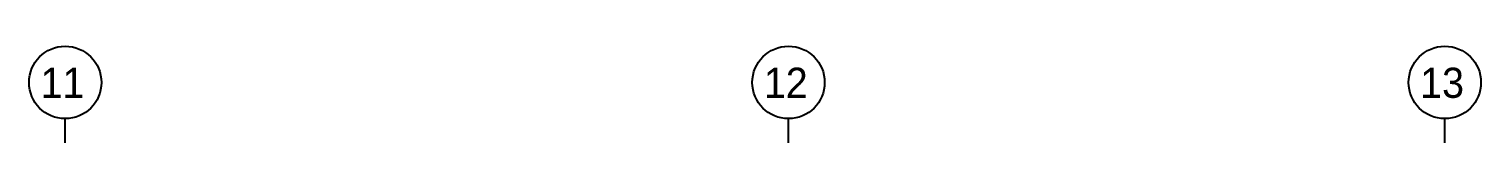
# Model space of a CAD drawing. Header units: millimetres. Extents: x 17311 to 801382, y -242618 to -104888.
# Drawn here: x 348921 to 370601, y -239778 to -238338 of the extents above; entities that cross this region are included whole.
import ezdxf

# ---------------------------------------------------------------- set-up
doc = ezdxf.new("R2010")
doc.units = ezdxf.units.MM
doc.header["$LTSCALE"] = 250
doc.layers.add('CK', color=221, linetype='Continuous', plot=False)
doc.styles.add('Gdim', font='')
doc.styles.get('Gdim').set_extended_font_data('Dotum')

# ---------------------------------------------------------------- blocks, each defined once
blk = doc.blocks.new('A$C9f506bfc')
at = {"layer": 'CK', "linetype": 'Continuous', "elevation": 0}
for points in [[(106000, 0), (106000, 360, -1), (106000, 1440, -1), (106000, 360, 0)], [(116800, 0), (116800, 360, -1), (116800, 1440, -1), (116800, 360, 0)], [(126600, 0), (126600, 360, -1), (126600, 1440, -1), (126600, 360, 0)]]:
    blk.add_lwpolyline(points, format="xyb", dxfattribs=at)
at = {"layer": 'CK', "linetype": 'Continuous', "style": 'Gdim'}
for s, p in [('11', (105632, 670)), ('12', (116432, 670)), ('13', (126232, 670))]:
    blk.add_text(s, height=450, dxfattribs=at).set_placement(p)

msp = doc.modelspace()

# ---------------------------------------------------------------- block references
at = {"layer": 'CK'}
msp.add_blockref('A$C9f506bfc', (243460.7, -239778.4), dxfattribs=at)

doc.saveas('drawing.dxf')
